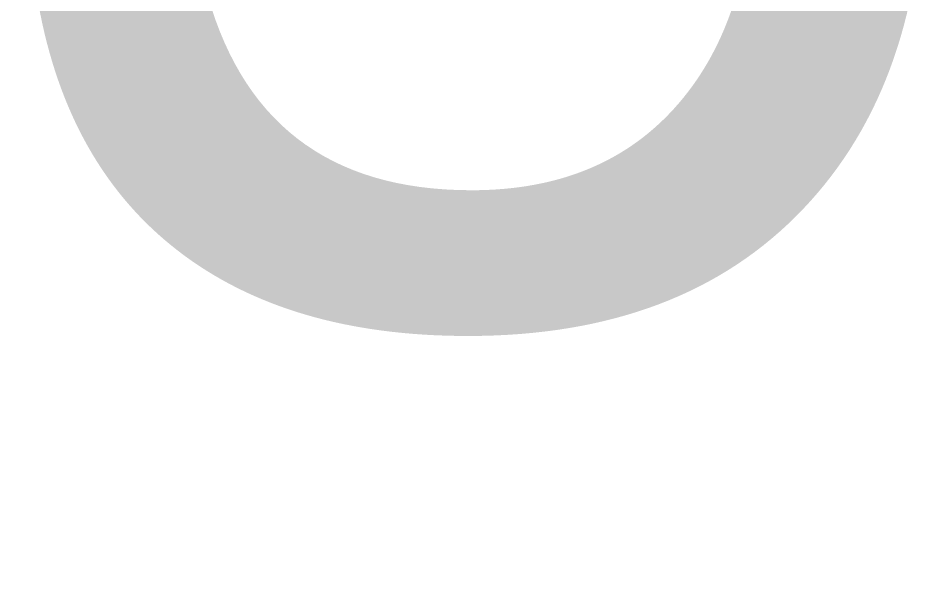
# Model space of a CAD drawing. Header units: metres. Extents: x -27 to 27, y -52.9 to 26.5.
# Drawn here: x 2.613 to 4.362, y 8.21 to 9.287 of the extents above; entities that cross this region are included whole.
import ezdxf

# ---------------------------------------------------------------- set-up
doc = ezdxf.new("R2010")
doc.units = ezdxf.units.M
doc.layers.add('Rigging Beams', color=7, linetype='Continuous', true_color=0xffffff)
doc.dimstyles.new('ISO-25', dxfattribs={"dimtxt": 2.5, "dimasz": 2.5, "dimexe": 1.25, "dimexo": 0.625, "dimtad": 1, "dimtxsty": 'Standard', "dimcen": 2.5, "dimadec": 0, "dimazin": 0, "dimtfac": 1, "dimtmove": 0, "dimatfit": 3, "dimfxl": 1, "dimarcsym": 0})

# ---------------------------------------------------------------- blocks, each defined once
blk = doc.blocks.new('*D116')
at = {"layer": 'Defpoints', "color": 0}
for p in [(-26.9747, 7.1253), (26.9749, 7.1253), (26.9749, 7.1253)]:
    blk.add_point(p, dxfattribs=at)
at = {"layer": 'Rigging Beams', "color": 0, "lineweight": -2}
blk.add_line((-21.5797, 7.1253), (21.58, 7.1253), dxfattribs=at)
at = {"layer": 'Rigging Beams', "color": 0}
for points in [[(-21.5797, 8.0245), (-21.5797, 6.2261), (-26.9747, 7.1253)], [(21.58, 6.2261), (21.58, 8.0245), (26.9749, 7.1253)]]:
    blk.add_solid(points, dxfattribs=at)
at = {"layer": 'Rigging Beams', "color": 0, "insert": (0.0001, 9.8099), "char_height": 2.69748, "attachment_point": 5}
blk.add_mtext('53,95', dxfattribs=at)
blk = doc.blocks.new('Group_15')
at = {"layer": 'Rigging Beams'}
dim = blk.add_aligned_dim(p1=(-26.9747, 7.1253, -2.3317), p2=(26.9749, 7.1253, -2.3317), distance=0, dimstyle='ISO-25', override={"dimtxt": 2.69748, "dimasz": 5.39496, "dimgap": 1.078992, "dimse1": 1, "dimse2": 1}, dxfattribs=at)
dim.commit()
dim.dimension.update_dxf_attribs({"geometry": '*D116', "text_midpoint": (0.0001, 9.8099, -2.3317)})

msp = doc.modelspace()

# ---------------------------------------------------------------- block references
msp.add_blockref('Group_15', (0, 0))

doc.saveas('drawing.dxf')
